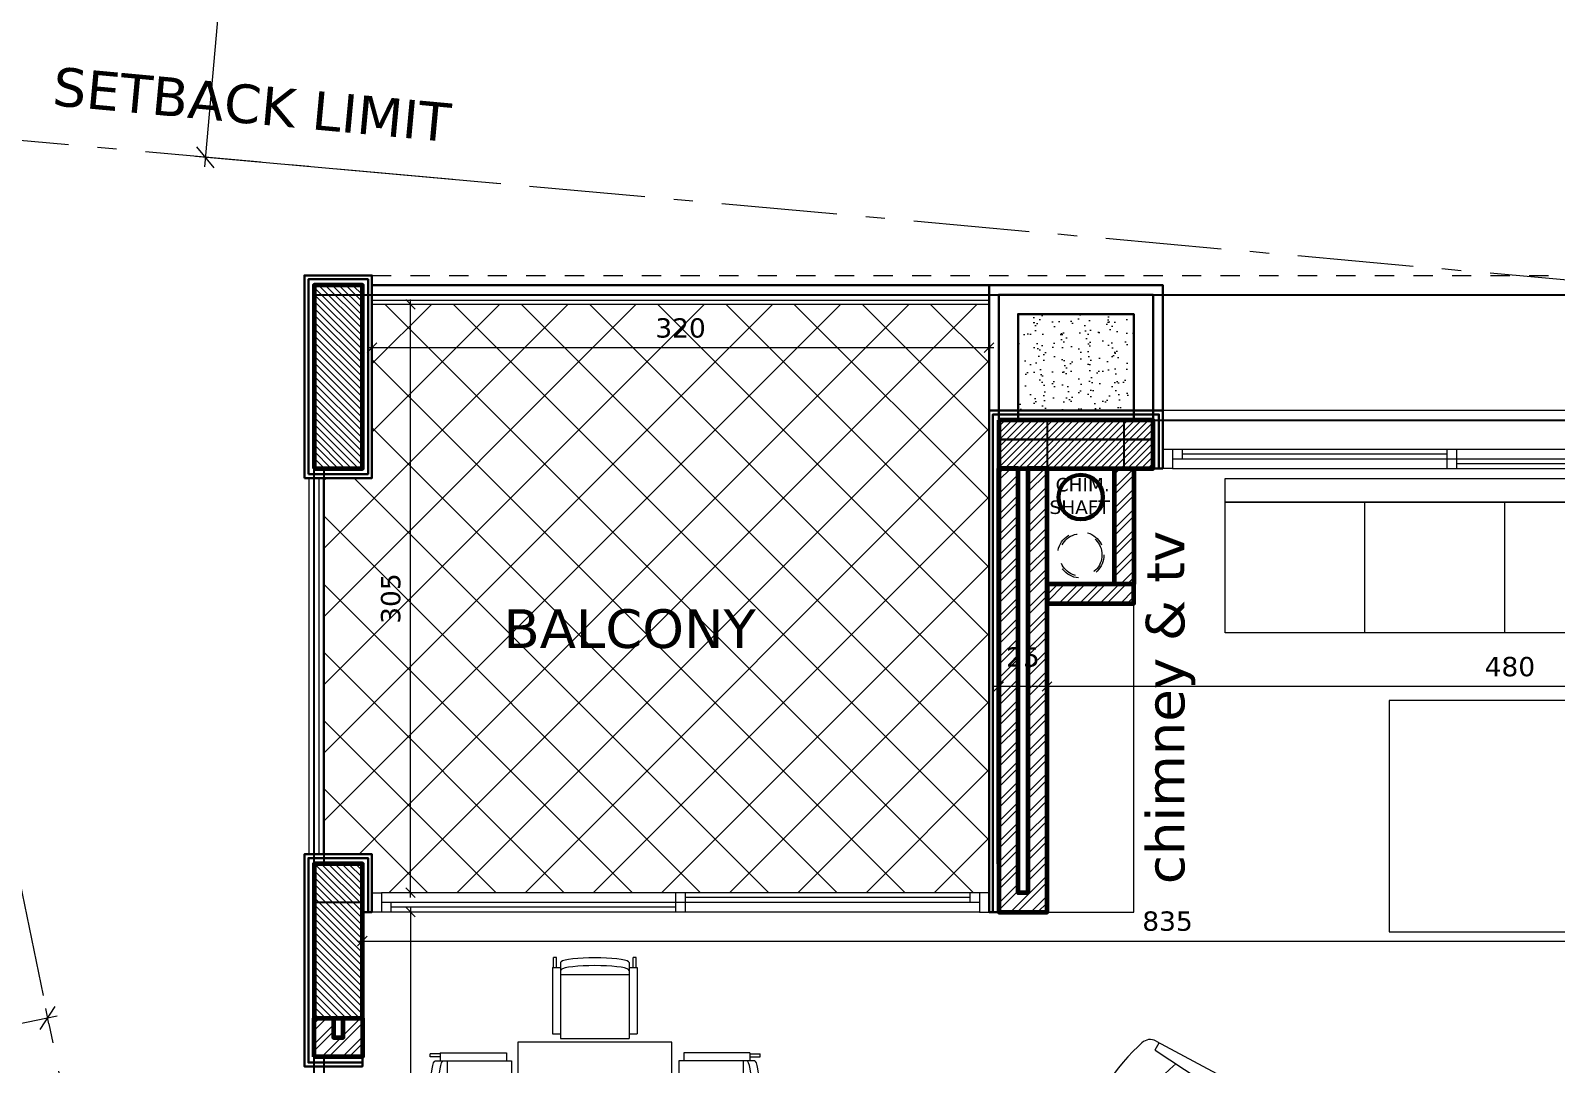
# Model space of a CAD drawing. Header units: inches. Extents: x -48 to 777, y -156 to 510.
# Drawn here: x 291.01 to 298.92, y 151.72 to 157.08 of the extents above; entities that cross this region are included whole.
import ezdxf

# ---------------------------------------------------------------- set-up
doc = ezdxf.new("R2010")
doc.units = ezdxf.units.IN
doc.header["$MEASUREMENT"] = 0
doc.set_wipeout_variables(frame=1)
doc.linetypes.add('ACAD_ISO10W100', pattern=[18, 12, -3, 0, -3])
doc.linetypes.add('HIDDEN', pattern=[0.375, 0.25, -0.125])
doc.layers.get('Defpoints').update_dxf_attribs({"lineweight": 5})
for name, color, linetype, lineweight in [('A-DIM', 9, 'Continuous', 5), ('A-FURN1', 211, 'Continuous', 15), ('A-HIDDEN', 254, 'HIDDEN', 5), ('A-LEVELS', 139, 'Continuous', 20), ('A-LIMIT LOT', 235, 'ACAD_ISO10W100', 20), ('A-PILLARS', 1, 'Continuous', 60), ('A-PROJECTION2', 5, 'Continuous', 20), ('A-TEXT', 50, 'Continuous', 15), ('A-WALLS', 7, 'Continuous', 60), ('A-WINDOWS', 4, 'Continuous', 20), ('C-METAL', 190, 'Continuous', 30), ('C-STONE', 42, 'Continuous', 30), ('C-WOOD', 28, 'Continuous', 30), ('D-GLASS', 171, 'Continuous', 20), ('D-STONE', 52, 'Continuous', 20), ('D-WOOD', 32, 'Continuous', 20), ('H-GRASS', 100, 'Continuous', 5), ('H-PILLARS', 61, 'Continuous', 5), ('H-TILING', 54, 'Continuous', 5), ('H-WALLS', 51, 'Continuous', 5), ('modificat', 127, 'Continuous', 15)]:
    doc.layers.add(name, color=color, linetype=linetype, lineweight=lineweight)
for name, color, linetype in [('pts pc', 7, 'Continuous'), ('str-columns', 3, 'Continuous'), ('str-first-slab', 5, 'Continuous'), ('str-second-slab', 5, 'Continuous'), ('str-sunken-slabs', 5, 'Continuous')]:
    doc.layers.add(name, color=color, linetype=linetype)
doc.styles.add('ROMAND', font='verdana.ttf')
doc.dimstyles.new('M-1.100', dxfattribs={"dimtxt": 0.2, "dimasz": 0.1, "dimexe": 0.05, "dimexo": 0.05, "dimgap": 0.1, "dimtad": 1, "dimlfac": 100, "dimrnd": 0.5, "dimzin": 9, "dimdsep": 46, "dimtxsty": 'ROMAND', "dimblk": 'OBLIQUE', "dimcen": 1, "dimdle": 0.05, "dimclrd": 256, "dimclre": 256, "dimclrt": 2, "dimadec": 0, "dimazin": 0, "dimtfac": 0.666667, "dimtmove": 2, "dimatfit": 3, "dimfxl": 0.04, "dimtolj": 1, "dimtzin": 5, "dimlwd": -1, "dimlwe": -1, "dimarcsym": 0})
doc.dimstyles.new('M-1.50', dxfattribs={"dimtxt": 0.1, "dimasz": 0.05, "dimexe": 0.025, "dimexo": 0.025, "dimgap": 0.05, "dimtad": 1, "dimlfac": 100, "dimrnd": 0.5, "dimzin": 9, "dimdsep": 46, "dimtxsty": 'ROMAND', "dimblk": 'OBLIQUE', "dimcen": 1, "dimdle": 0.025, "dimclrd": 256, "dimclre": 256, "dimclrt": 2, "dimadec": 0, "dimazin": 0, "dimtfac": 0.666667, "dimtmove": 2, "dimatfit": 3, "dimfxl": 0.04, "dimtolj": 1, "dimtzin": 5, "dimlwd": -1, "dimlwe": -1, "dimarcsym": 0})

# ---------------------------------------------------------------- blocks, each defined once
blk = doc.blocks.new('*U59')
for p, q in [((50, 100), (2950, 100)), ((100, 100), (100, 50)), ((1475, 0), (1475, 100)), ((1525, 0), (1525, 100)), ((50, 50), (2950, 50)), ((50, 0), (2950, 0)), ((100, 75), (1475, 75)), ((1525, 25), (2900, 25)), ((2900, 0), (2900, 50))]:
    blk.add_line(p, q)
for points in [[(0, 100), (50, 100), (50, 0), (0, 0)], [(3000, 100), (2950, 100), (2950, 0), (3000, 0)]]:
    blk.add_lwpolyline(points)
blk = doc.blocks.new('*U30')
for p, q in [((50, 100), (3150, 100)), ((100, 100), (100, 50)), ((1575, 0), (1575, 100)), ((1625, 0), (1625, 100)), ((50, 50), (3150, 50)), ((50, 0), (3150, 0)), ((100, 75), (1575, 75)), ((1625, 25), (3100, 25)), ((3100, 0), (3100, 50))]:
    blk.add_line(p, q)
for points in [[(0, 100), (50, 100), (50, 0), (0, 0)], [(3200, 100), (3150, 100), (3150, 0), (3200, 0)]]:
    blk.add_lwpolyline(points)
blk = doc.blocks.new('thnyfujgfdfd')
for p, q in [((620.6871, 375.6945), (620.6871, 375.7541)), ((620.6871, 375.7541), (620.7048, 375.7541)), ((620.7048, 375.6945), (620.7048, 375.7541)), ((620.7283, 375.723), (620.7314, 375.7279)), ((620.7283, 375.723), (620.7283, 375.2724)), ((620.7314, 375.7279), (620.7405, 375.7327)), ((620.7405, 375.7327), (620.7555, 375.7373)), ((620.7555, 375.7373), (620.7758, 375.7413)), ((620.7758, 375.7413), (620.8008, 375.7449)), ((620.8008, 375.7449), (620.8298, 375.7477)), ((620.8298, 375.7477), (620.8618, 375.7498)), ((620.8618, 375.7498), (620.896, 375.7511)), ((620.896, 375.7511), (620.9312, 375.7515)), ((620.9312, 375.7515), (620.9665, 375.7511)), ((620.9665, 375.7511), (621.0006, 375.7498)), ((621.0006, 375.7498), (621.0327, 375.7477)), ((621.0327, 375.7477), (621.0617, 375.7449)), ((621.0617, 375.7449), (621.0867, 375.7413)), ((621.0867, 375.7413), (621.107, 375.7373)), ((621.107, 375.7373), (621.1219, 375.7327)), ((621.1219, 375.7327), (621.1311, 375.7279)), ((621.1311, 375.7279), (621.1342, 375.723)), ((621.1342, 375.723), (621.1342, 375.2724)), ((621.1577, 375.6945), (621.1577, 375.7541)), ((621.1577, 375.7541), (621.1753, 375.7541)), ((621.1753, 375.6945), (621.1753, 375.7541)), ((620.6812, 375.6945), (620.6812, 375.3017)), ((620.7283, 375.6945), (620.6812, 375.6945)), ((620.7283, 375.6767), (620.7314, 375.6817)), ((621.1342, 375.6533), (620.7283, 375.6533)), ((620.7314, 375.6817), (620.7405, 375.6865)), ((620.7405, 375.6865), (620.7555, 375.691)), ((620.7555, 375.691), (620.7758, 375.6951)), ((620.7758, 375.6951), (620.8008, 375.6986)), ((620.8008, 375.6986), (620.8298, 375.7014)), ((620.8298, 375.7014), (620.8618, 375.7035)), ((620.8618, 375.7035), (620.896, 375.7048)), ((620.896, 375.7048), (620.9312, 375.7053)), ((620.9312, 375.7053), (620.9665, 375.7048)), ((620.9665, 375.7048), (621.0006, 375.7035)), ((621.0006, 375.7035), (621.0327, 375.7014)), ((621.0327, 375.7014), (621.0617, 375.6986)), ((621.0617, 375.6986), (621.0867, 375.6951)), ((621.0867, 375.6951), (621.107, 375.691)), ((621.107, 375.691), (621.1219, 375.6865)), ((621.1219, 375.6865), (621.1311, 375.6817)), ((621.1311, 375.6817), (621.1342, 375.6767)), ((621.1812, 375.6945), (621.1342, 375.6945)), ((621.1812, 375.6945), (621.1812, 375.3017)), ((620.7283, 375.3017), (620.6812, 375.3017)), ((621.1342, 375.2724), (620.7283, 375.2724)), ((621.1812, 375.3017), (621.1342, 375.3017))]:
    blk.add_line(p, q)
blk = doc.blocks.new('dining 2')
at = {"layer": 'A-FURN1'}
for p, q in [((548.7517, 324.7924), (548.7517, 323.9924)), ((549.3017, 324.7924), (549.3017, 323.9924)), ((549.8517, 324.7913), (549.8517, 323.9913))]:
    blk.add_line(p, q, dxfattribs=at)
blk.add_lwpolyline([(548.2017, 323.9924), (550.4017, 323.9924), (550.4017, 324.7924), (548.2017, 324.7924)], close=True, dxfattribs=at)
at = {"layer": 'A-FURN1', "extrusion": (0, 0, -1)}
for p, xscale, yscale, zscale, rotation in [((-5.1619, -3.537), -0.875000000495533, 0.875000000495533, 0.875000000495533, 7.09352576677702e-10), ((-1092.3415, -3.537), 0.875000000495533, 0.875000000495533, 0.875000000495533, 7.093909161536228e-10), ((-6.2619, -3.537), -0.875000000495533, 0.875000000495533, 0.875000000495533, 7.09352576677702e-10), ((-876.5151, -218.9224), -0.8750000004955332, 0.8750000004955332, 0.8750000004955332, 270.0000000007093), ((-222.0563, -218.9224), 0.8750000004955332, 0.8750000004955332, 0.8750000004955332, 90.00000000070933), ((-5.1619, 652.3218), 0.875000000495533, 0.875000000495533, 0.875000000495533, 180.0000000007093), ((-1092.3415, 652.3218), -0.875000000495533, 0.875000000495533, 0.875000000495533, 180.0000000007092), ((-6.2619, 652.3218), 0.875000000495533, 0.875000000495533, 0.875000000495533, 180.0000000007093), ((-6.8119, 652.3206), 0.875000000495533, 0.875000000495533, 0.875000000495533, 180.0000000007093)]:
    blk.add_blockref('thnyfujgfdfd', p, dxfattribs=dict(at, xscale=xscale, yscale=yscale, zscale=zscale, rotation=rotation))
at = {"layer": 'A-FURN1', "extrusion": (0, 0, -1), "xscale": -0.875000000495533, "yscale": 0.875000000495533, "zscale": 0.875000000495533}
blk.add_blockref('thnyfujgfdfd', (-6.8119, -3.5381), dxfattribs=at)
blk = doc.blocks.new('dgfhfjftdr')
for p, q in [((626.4171, 371.6775), (625.8677, 371.7032)), ((625.8405, 371.6693), (625.8404, 371.6414)), ((626.394, 371.6295), (625.8675, 371.6074)), ((626.3957, 371.6312), (626.3958, 371.6784)), ((626.4903, 371.5975), (626.4818, 371.6265)), ((626.3923, 370.9093), (625.8658, 370.9339)), ((626.3939, 370.9075), (626.3938, 370.8584)), ((626.4887, 370.9407), (626.48, 370.9118)), ((625.8385, 370.8722), (625.8386, 370.9)), ((626.4151, 370.8612), (625.8656, 370.8381))]:
    blk.add_line(p, q)
at = {"extrusion": (0, 0, -1)}
for centre, major_axis, start_param, end_param in [((625.8668, 371.676), (0.0192, 0.0192), 3.676099, 5.532161), ((625.841, 371.5474), (0.0926, 0.0926), 3.923254, 5.487744), ((625.8667, 371.6345), (0.0192, 0.0192), 2.326718, 4.18278), ((625.2447, 371.272), (0.754, 0.754), 0.449496, 1.125822), ((626.3939, 371.6312), (0.00125, 0.00125), 0.787847, 2.314305), ((626.4138, 371.6066), (0.0501, 0.0501), -0.738611, 0.501265), ((627.1695, 371.2675), (1.0507, 1.0507), 3.74268, 4.116199), ((625.3074, 371.272), (0.8675, 0.8675), 0.516881, 1.058813), ((625.8397, 370.994), (0.0926, 0.0926), 2.371136, 3.935625), ((625.8649, 370.9068), (0.0192, 0.0192), 3.676099, 5.532161), ((626.3922, 370.9075), (0.00125, 0.00125), -0.738611, 0.787847), ((626.4121, 370.932), (0.0501, 0.0501), 1.074429, 2.314305), ((625.8648, 370.8653), (0.0192, 0.0192), 2.326718, 4.18278)]:
    blk.add_ellipse(centre, major_axis=major_axis, ratio=1, start_param=start_param, end_param=end_param, dxfattribs=at)
blk = doc.blocks.new('living 2')
at = {"layer": 'A-FURN1'}
for p, q in [((540.4168, 329.1662), (540.4168, 329.8439)), ((541.1418, 329.1662), (541.1418, 329.8439)), ((541.8668, 329.1662), (541.8668, 329.8439))]:
    blk.add_line(p, q, dxfattribs=at)
at = {"layer": 'A-FURN1', "extrusion": (0, 0, -1)}
for points in [[(-539.6918, 329.9662), (-543.3918, 329.9662, 0.414214), (-543.4418, 329.9162), (-543.4418, 327.3662, 0.414214), (-543.3918, 327.3162), (-543.3195, 327.3162), (-543.3195, 329.7939, -0.414214), (-543.2695, 329.8439), (-539.6918, 329.8439), (-539.6918, 329.8439), (-539.6918, 329.8439)], [(-542.5918, 329.8439), (-543.2695, 329.8439, 0.414214), (-543.3195, 329.7939), (-543.3195, 329.1162), (-542.6418, 329.1162, -0.414214), (-542.5918, 329.1662)]]:
    blk.add_lwpolyline(points, format="xyb", close=True, dxfattribs=at)
for points in [[(-539.6918, 329.8439), (-542.5918, 329.8439), (-542.5918, 329.1662), (-539.6918, 329.1662)], [(-543.3195, 329.1162), (-543.3195, 328.5162), (-542.6418, 328.5162), (-542.6418, 329.1162)], [(-543.3195, 328.5162), (-543.3195, 327.9162), (-542.6418, 327.9162), (-542.6418, 328.5162)], [(-543.3195, 327.9162), (-543.3195, 327.3162), (-542.6418, 327.3162), (-542.6418, 327.9162)], [(-543.3195, 327.9162), (-543.3195, 327.9162), (-542.6418, 327.9162), (-542.6418, 327.9162)]]:
    blk.add_lwpolyline(points, close=True, dxfattribs=at)
at = {"layer": 'A-FURN1'}
blk.add_lwpolyline([(540.5418, 327.6162), (541.7418, 327.6162), (541.7418, 328.8162), (540.5418, 328.8162)], close=True, dxfattribs=at)
blk = doc.blocks.new('_Oblique')
at = {"color": 0, "linetype": 'ByBlock', "lineweight": -2}
blk.add_line((-0.5, -0.5), (0.5, 0.5), dxfattribs=at)
blk = doc.blocks.new('*D83')
at = {"layer": 'A-DIM', "transparency": 16777216}
for p, q in [((292.7018, 152.3584), (301.1018, 152.3584)), ((292.7268, 152.3334), (292.7268, 152.3334))]:
    blk.add_line(p, q, dxfattribs=at)
at = {"layer": 'Defpoints', "color": 0, "transparency": 16777216}
for p in [(292.7268, 152.3584), (301.0768, 152.3584), (301.0768, 152.3584)]:
    blk.add_point(p, dxfattribs=at)
at = {"layer": 'A-DIM', "transparency": 16777216, "xscale": 0.05, "yscale": 0.05, "zscale": 0.05, "rotation": 180}
blk.add_blockref('_Oblique', (292.7268, 152.3584), dxfattribs=at)
at = {"layer": 'A-DIM', "transparency": 16777216, "xscale": 0.05, "yscale": 0.05, "zscale": 0.05}
blk.add_blockref('_Oblique', (301.0768, 152.3584), dxfattribs=at)
at = {"layer": 'A-DIM', "color": 2, "transparency": 16777216, "insert": (296.9018, 152.4607), "char_height": 0.1, "attachment_point": 5, "style": 'ROMAND'}
blk.add_mtext('\\A1;835', dxfattribs=at)
blk = doc.blocks.new('*D84')
at = {"layer": 'A-DIM', "transparency": 16777216}
blk.add_line((292.9765, 152.5334), (292.9765, 148.8335), dxfattribs=at)
at = {"layer": 'Defpoints', "color": 0, "transparency": 16777216}
for p in [(292.9765, 152.5084), (292.9765, 148.8585), (292.9765, 148.8585)]:
    blk.add_point(p, dxfattribs=at)
at = {"layer": 'A-DIM', "transparency": 16777216, "xscale": 0.05, "yscale": 0.05, "zscale": 0.05}
for p, rotation in [((292.9765, 152.5084), 90), ((292.9765, 148.8585), 270)]:
    blk.add_blockref('_Oblique', p, dxfattribs=dict(at, rotation=rotation))
at = {"layer": 'A-DIM', "color": 2, "transparency": 16777216, "insert": (292.8745, 150.6835), "char_height": 0.1, "attachment_point": 5, "rotation": 90, "style": 'ROMAND'}
blk.add_mtext('\\A1;365', dxfattribs=at)
blk = doc.blocks.new('*D120')
at = {"layer": 'A-DIM', "transparency": 16777216}
blk.add_line((292.9765, 152.5834), (292.9765, 155.6834), dxfattribs=at)
at = {"layer": 'Defpoints', "color": 0, "transparency": 16777216}
for p in [(292.9765, 155.6584), (292.9765, 155.6584), (292.9765, 152.6084)]:
    blk.add_point(p, dxfattribs=at)
at = {"layer": 'A-DIM', "transparency": 16777216, "xscale": 0.05, "yscale": 0.05, "zscale": 0.05}
for p, rotation in [((292.9765, 155.6584), 90), ((292.9765, 152.6084), 270)]:
    blk.add_blockref('_Oblique', p, dxfattribs=dict(at, rotation=rotation))
at = {"layer": 'A-DIM', "color": 2, "transparency": 16777216, "insert": (292.8745, 154.1334), "char_height": 0.1, "attachment_point": 5, "rotation": 90, "style": 'ROMAND'}
blk.add_mtext('\\A1;305', dxfattribs=at)
blk = doc.blocks.new('*D121')
at = {"layer": 'A-DIM', "transparency": 16777216}
for p, q in [((296.0016, 155.4334), (292.7518, 155.4334)), ((295.9766, 155.4084), (295.9766, 155.4084))]:
    blk.add_line(p, q, dxfattribs=at)
at = {"layer": 'Defpoints', "color": 0, "transparency": 16777216}
for p in [(292.7768, 155.4334), (292.7768, 155.4334), (295.9766, 155.4334)]:
    blk.add_point(p, dxfattribs=at)
at = {"layer": 'A-DIM', "transparency": 16777216, "xscale": 0.05, "yscale": 0.05, "zscale": 0.05, "rotation": 180}
blk.add_blockref('_Oblique', (292.7768, 155.4334), dxfattribs=at)
at = {"layer": 'A-DIM', "transparency": 16777216, "xscale": 0.05, "yscale": 0.05, "zscale": 0.05}
blk.add_blockref('_Oblique', (295.9766, 155.4334), dxfattribs=at)
at = {"layer": 'A-DIM', "color": 2, "transparency": 16777216, "insert": (294.3767, 155.5355), "char_height": 0.1, "attachment_point": 5, "style": 'ROMAND'}
blk.add_mtext('\\A1;320', dxfattribs=at)
blk = doc.blocks.new('*D250')
at = {"layer": 'A-DIM', "transparency": 16777216}
for p, q in [((301.1018, 153.6777), (296.2518, 153.6777)), ((296.2768, 153.4151), (296.2768, 153.7027)), ((301.0768, 153.605), (301.0768, 153.7027))]:
    blk.add_line(p, q, dxfattribs=at)
at = {"layer": 'Defpoints', "color": 0, "transparency": 16777216}
for p in [(296.2768, 153.6777), (301.0768, 153.58), (296.2768, 153.3901)]:
    blk.add_point(p, dxfattribs=at)
at = {"layer": 'A-DIM', "transparency": 16777216, "xscale": 0.05, "yscale": 0.05, "zscale": 0.05, "rotation": 180}
blk.add_blockref('_Oblique', (296.2768, 153.6777), dxfattribs=at)
at = {"layer": 'A-DIM', "transparency": 16777216, "xscale": 0.05, "yscale": 0.05, "zscale": 0.05}
blk.add_blockref('_Oblique', (301.0768, 153.6777), dxfattribs=at)
at = {"layer": 'A-DIM', "color": 2, "transparency": 16777216, "insert": (298.6768, 153.78), "char_height": 0.1, "attachment_point": 5, "style": 'ROMAND'}
blk.add_mtext('\\A1;480', dxfattribs=at)
blk = doc.blocks.new('*D251')
at = {"layer": 'A-DIM', "transparency": 16777216}
for p, q in [((296.3018, 153.6777), (296.0018, 153.6777)), ((296.0268, 153.4522), (296.0268, 153.7027)), ((296.2768, 153.4151), (296.2768, 153.7027))]:
    blk.add_line(p, q, dxfattribs=at)
at = {"layer": 'Defpoints', "color": 0, "transparency": 16777216}
for p in [(296.0268, 153.6777), (296.0268, 153.4272), (296.2768, 153.3901)]:
    blk.add_point(p, dxfattribs=at)
at = {"layer": 'A-DIM', "transparency": 16777216, "xscale": 0.05, "yscale": 0.05, "zscale": 0.05, "rotation": 180}
blk.add_blockref('_Oblique', (296.0268, 153.6777), dxfattribs=at)
at = {"layer": 'A-DIM', "transparency": 16777216, "xscale": 0.05, "yscale": 0.05, "zscale": 0.05}
blk.add_blockref('_Oblique', (296.2768, 153.6777), dxfattribs=at)
at = {"layer": 'A-DIM', "color": 2, "transparency": 16777216, "insert": (296.1518, 153.8298), "char_height": 0.1, "attachment_point": 5, "style": 'ROMAND'}
blk.add_mtext('\\A1;25', dxfattribs=at)
blk = doc.blocks.new('*D973')
at = {"layer": 'A-DIM', "transparency": 16777216}
for p, q in [((-315991.3029, -27905.1388), (-315994.339, -27905.7651)), ((-315991.3456, -27905.1795), (-315991.362, -27905.0999)), ((-315994.2837, -27905.7856), (-315994.3001, -27905.706))]:
    blk.add_line(p, q, dxfattribs=at)
at = {"layer": 'Defpoints', "color": 0, "transparency": 16777216}
for p in [(-315991.3355, -27905.2285), (-315994.29, -27905.755), (-315994.2736, -27905.8346)]:
    blk.add_point(p, dxfattribs=at)
at = {"layer": 'A-DIM', "transparency": 16777216, "xscale": 0.1, "yscale": 0.1, "zscale": 0.1}
for p, rotation in [((-315991.3519, -27905.1489), 11.65575850896597), ((-315994.29, -27905.755), 191.655758508966)]:
    blk.add_blockref('_Oblique', p, dxfattribs=dict(at, rotation=rotation))
at = {"layer": 'A-DIM', "color": 2, "transparency": 16777216, "insert": (-315992.8622, -27905.252), "char_height": 0.2, "attachment_point": 5, "rotation": 11.65576, "style": 'ROMAND'}
blk.add_mtext('\\A1;300', dxfattribs=at)
blk = doc.blocks.new('*D971')
at = {"layer": 'A-DIM', "transparency": 16777216}
for p, q in [((-315989.6318, -27890.6861), (-315990.5396, -27900.7369)), ((-315988.1264, -27890.8723), (-315989.6861, -27890.7314)), ((-315989.0252, -27900.8235), (-315990.5849, -27900.6826))]:
    blk.add_line(p, q, dxfattribs=at)
at = {"layer": 'Defpoints', "color": 0, "transparency": 16777216}
for p in [(-315988.0766, -27890.8768), (-315990.5351, -27900.6871), (-315988.9754, -27900.828)]:
    blk.add_point(p, dxfattribs=at)
at = {"layer": 'A-DIM', "transparency": 16777216, "xscale": 0.1, "yscale": 0.1, "zscale": 0.1}
for p, rotation in [((-315989.6363, -27890.7359), 84.83901183361434), ((-315990.5351, -27900.6871), 264.8390118336143)]:
    blk.add_blockref('_Oblique', p, dxfattribs=dict(at, rotation=rotation))
at = {"layer": 'A-DIM', "color": 2, "transparency": 16777216, "insert": (-315990.2226, -27894.7993), "char_height": 0.2, "attachment_point": 5, "rotation": 84.83901, "style": 'ROMAND'}
blk.add_mtext('\\A1;1000', dxfattribs=at)
blk = doc.blocks.new('LOT 688  TOPOGRAPHIC PLAN')
at = {"layer": 'A-LEVELS', "linetype": 'Continuous'}
blk.add_lwpolyline([(-315995.84485, -27904.75064), (-315994.99361, -27904.47902), (-315994.12769, -27904.27126), (-315993.24815, -27904.1172), (-315992.36321, -27903.98227), (-315991.49931, -27903.77041), (-315989.82419, -27903.14766), (-315988.13907, -27902.56039), (-315986.49852, -27901.84927), (-315986.07793, -27901.70635), (-315985.64327, -27901.60757), (-315984.76299, -27901.44127), (-315983.03305, -27901.03153), (-315982.17605, -27900.81323), (-315981.3012, -27900.63057), (-315980.3909, -27900.51656), (-315979.95952, -27900.41536), (-315979.77651, -27900.30285), (-315979.61232, -27900.14969), (-315978.96618, -27899.39156)], dxfattribs=at)
at = {"linetype": 'Continuous'}
blk.add_wipeout([(-315996.80172, -27893.57917), (-315969.32038, -27896.23659), (-315969.32038, -27930.53073), (-315964.08799, -27936.87852), (-315964.6636, -27941.43051), (-315970.22923, -27937.16678), (-315985.1164, -27950.2257)], dxfattribs=at).dxf.layer = 'A-LIMIT LOT'
at = {"layer": 'A-HIDDEN', "linetype": 'ACAD_ISO10W100', "ltscale": 0.05}
blk.add_lwpolyline([(-315992.30527, -27900.52725), (-315983.21966, -27944.57125), (-315970.69258, -27933.58259), (-315972.32038, -27931.60779), (-315972.32038, -27902.3323)], close=True, dxfattribs=at)
at = {"layer": 'A-TEXT', "insert": (-315991.31398, -27900.21764), "char_height": 0.2, "width": 71.8076328, "attachment_point": 1, "rotation": 354.696245, "style": 'ROMAND'}
blk.add_mtext('SETBACK LIMIT', dxfattribs=at)
at = {"layer": 'A-DIM'}
dim = blk.add_linear_dim(base=(-315990.53506, -27900.68714), p1=(-315988.07657, -27890.87682), p2=(-315988.97537, -27900.82801), angle=264.839012, text='1000', dimstyle='M-1.100', dxfattribs=at)
dim.commit()
dim.dimension.update_dxf_attribs({"geometry": '*D971', "text_midpoint": (-315990.22258, -27894.79934), "dimtype": 129})
dim = blk.add_aligned_dim(p1=(-315991.33548, -27905.22847), p2=(-315994.27362, -27905.83456), distance=-0.08127, dimstyle='M-1.100', dxfattribs=at)
dim.commit()
dim.dimension.update_dxf_attribs({"geometry": '*D973', "text_midpoint": (-315992.86222, -27905.25196)})

msp = doc.modelspace()

# ---------------------------------------------------------------- block references
at = {"layer": 'pts pc'}
msp.add_blockref('LOT 688  TOPOGRAPHIC PLAN', (316282.44716, 28057.10823), dxfattribs=at)

# ---------------------------------------------------------------- next in the draw order: hatches: boundary and pattern name
at = {"layer": 'H-GRASS'}
h = msp.add_hatch(dxfattribs=at)
h.set_pattern_fill('AR-SAND', color=256, scale=0.05, angle=270)
h.set_pattern_definition([(307.5, (-251.99195, -175.21088), (0.096341188, 0.003149668), [0, -0.076, 0, -0.085, 0, -0.08125]), (277.5, (-251.99195, -175.21088), (0.141107303, -0.088488835), [0, -0.041, 0, -0.0685, 0, -0.02625]), (237.5, (-251.99195, -175.14938), (0.000282953, -0.155707093), [0, -0.025, 0, -0.09, 0, -0.1175]), (227.5, (-251.99195, -175.14938), (0.043883778, -0.15030633), [0, -0.0125, 0, -0.059, 0, -0.0675])])
h.paths.add_polyline_path([(296.72658, 155.60845), (296.12658, 155.60845), (296.12658, 155.10845), (296.72658, 155.10845)])
at = {"layer": 'H-PILLARS'}
h = msp.add_hatch(dxfattribs=at)
h.set_pattern_fill('ANSI31', color=256, scale=0.2, angle=90)
h.set_pattern_definition([(135, (616.254514, -386.210083), (-0.0176776695, -0.0176776695), [])])
h.paths.add_polyline_path([(292.47678, 154.80845), (292.72678, 154.80845), (292.72678, 155.75845), (292.47678, 155.75845)])
h = msp.add_hatch(dxfattribs=at)
h.set_pattern_fill('ANSI31', color=256, scale=0.2)
h.set_pattern_definition([(45, (-245.541753, -168.719428), (-0.0176776695, 0.0176776695), [])])
h.paths.add_polyline_path([(296.02678, 155.05831), (296.02678, 154.80831), (296.82678, 154.80831), (296.82678, 155.05831)])
h = msp.add_hatch(dxfattribs=at)
h.set_pattern_fill('ANSI31', color=256, scale=0.2, angle=90)
h.set_pattern_definition([(135, (616.254514, -389.160084), (-0.0176776695, -0.0176776695), [])])
h.paths.add_polyline_path([(292.47678, 151.95845), (292.72678, 151.95845), (292.72678, 152.75845), (292.47678, 152.75845)])
at = {"layer": 'H-TILING'}
h = msp.add_hatch(dxfattribs=at)
h.set_pattern_fill('ANSI37', color=256, scale=2)
h.set_pattern_definition([(45, (-242.49175, -175.21088), (-0.1767767, 0.1767767), []), (135, (-242.49175, -175.21088), (-0.1767767, -0.1767767), [])])
h.paths.add_polyline_path([(292.77678, 155.65845), (292.77678, 154.75845), (292.52678, 154.75845), (292.52678, 152.80845), (292.77678, 152.80845), (292.77678, 152.60845), (292.83895, 152.60845), (295.92658, 152.60845), (295.97658, 152.60845), (295.97658, 155.10831), (295.97656, 155.65845)])
at = {"layer": 'H-WALLS'}
h = msp.add_hatch(dxfattribs=at)
h.set_pattern_fill('ANSI32', color=256, scale=0.2)
h.set_pattern_definition([(45, (-242.49175, -175.21088), (-0.053033009, 0.053033009), []), (45, (-242.4564, -175.21088), (-0.053033009, 0.053033009), [])])
h.paths.add_polyline_path([(296.02678, 154.80831), (296.02678, 152.50845), (296.27678, 152.50845), (296.27678, 154.80831), (296.17678, 154.80845), (296.17678, 152.60845), (296.12678, 152.60845), (296.12678, 154.80831)])
h = msp.add_hatch(dxfattribs=at)
h.set_pattern_fill('ANSI32', color=256, scale=0.2)
h.set_pattern_definition([(45, (-337.99175, -169.56103), (-0.0530330086, 0.0530330086), []), (45, (-337.9564, -169.56103), (-0.0530330086, 0.0530330086), [])])
h.paths.add_polyline_path([(296.62678, 154.80831), (296.72678, 154.80831), (296.72678, 154.2083), (296.62678, 154.2083)])
h = msp.add_hatch(dxfattribs=at)
h.set_pattern_fill('ANSI32', color=256, scale=0.2)
h.set_pattern_definition([(45, (-337.89175, -169.56103), (-0.0530330086, 0.0530330086), []), (45, (-337.8564, -169.56103), (-0.0530330086, 0.0530330086), [])])
h.paths.add_polyline_path([(296.27678, 154.2083), (296.27678, 154.1083), (296.72678, 154.1083), (296.72678, 154.2083)])
h = msp.add_hatch(dxfattribs=at)
h.set_pattern_fill('ANSI32', color=256, scale=0.2)
h.set_pattern_definition([(45, (-242.34175, -175.21088), (-0.053033009, 0.053033009), []), (45, (-242.3064, -175.21088), (-0.053033009, 0.053033009), [])])
h.paths.add_polyline_path([(292.47678, 151.75845), (292.47678, 151.95845), (292.57678, 151.95845), (292.57678, 151.85845), (292.62678, 151.85845), (292.62678, 151.95845), (292.72678, 151.95845), (292.72678, 151.75845)])

# ---------------------------------------------------------------- next in the draw order: linework, layer by layer
at = {"layer": 'A-HIDDEN', "linetype": 'HIDDEN', "ltscale": 0.3}
msp.add_lwpolyline([(292.77678, 155.80845), (310.12678, 155.80845), (310.12678, 155.75845)], dxfattribs=at)
for radius in [0.12, 0.11]:
    msp.add_circle((296.45178, 154.35979), radius, dxfattribs=at)
at = {"layer": 'A-PILLARS'}
for points in [[(292.47678, 154.80845), (292.72678, 154.80845), (292.72678, 155.75845), (292.47678, 155.75845)], [(296.02678, 155.05831), (296.02678, 154.80831), (296.82678, 154.80831), (296.82678, 155.05831)], [(292.47678, 151.95845), (292.72678, 151.95845), (292.72678, 152.75845), (292.47678, 152.75845)]]:
    msp.add_lwpolyline(points, close=True, dxfattribs=at)
at = {"layer": 'A-PROJECTION2'}
msp.add_lwpolyline([(296.27678, 154.2083), (296.62678, 154.2083), (296.62678, 154.80831), (296.27678, 154.80831)], close=True, dxfattribs=at)
at = {"layer": 'A-WALLS'}
msp.add_line((296.02678, 152.75845), (296.02678, 154.80845), dxfattribs=at)
for points in [[(296.02678, 154.80831), (296.02678, 152.50845), (296.27678, 152.50845), (296.27678, 154.80831), (296.17678, 154.80845), (296.17678, 152.60845), (296.12678, 152.60845), (296.12678, 154.80831)], [(296.62678, 154.80831), (296.72678, 154.80831), (296.72678, 154.2083), (296.62678, 154.2083)], [(296.27678, 154.2083), (296.27678, 154.1083), (296.72678, 154.1083), (296.72678, 154.2083)]]:
    msp.add_lwpolyline(points, close=True, dxfattribs=at)
at = {"layer": 'A-WALLS', "linetype": 'Continuous'}
msp.add_lwpolyline([(292.47678, 151.75845), (292.47678, 151.95845), (292.57678, 151.95845), (292.57678, 151.85845), (292.62678, 151.85845), (292.62678, 151.95845), (292.72678, 151.95845), (292.72678, 151.75845)], close=True, dxfattribs=at)
at = {"layer": 'C-METAL'}
for radius in [0.12, 0.11]:
    msp.add_circle((296.45178, 154.65979), radius, dxfattribs=at)
at = {"layer": 'C-STONE'}
for points in [[(292.42678, 154.75845), (292.77678, 154.75845), (292.77678, 155.80845), (292.42678, 155.80845)], [(292.44678, 154.77845), (292.75678, 154.77845), (292.75678, 155.78845), (292.44678, 155.78845)]]:
    msp.add_lwpolyline(points, close=True, dxfattribs=at)
at = {"layer": 'C-STONE', "linetype": 'Continuous'}
for points in [[(296.82658, 155.70845), (296.02658, 155.70845), (296.02678, 154.95831), (296.82678, 154.95831)], [(296.72658, 155.60845), (296.12658, 155.60845), (296.12658, 155.05831), (296.72658, 155.05831)]]:
    msp.add_lwpolyline(points, close=True, dxfattribs=at)
at = {"layer": 'C-STONE'}
for points in [[(296.02678, 152.50845), (295.97658, 152.50845), (295.97658, 155.10831), (296.87678, 155.10831), (296.87678, 154.80831), (296.82678, 154.80831)], [(295.99658, 152.50845), (295.99658, 155.08831), (296.85678, 155.08831), (296.85678, 154.80831)], [(292.72678, 152.50845), (292.77678, 152.50845), (292.77678, 152.80845), (292.42678, 152.80845), (292.42678, 151.70845), (292.72678, 151.70845), (292.72678, 151.75845)], [(292.75678, 152.50845), (292.75678, 152.78845), (292.44678, 152.78845), (292.44678, 151.72845), (292.72678, 151.72845)]]:
    msp.add_lwpolyline(points, dxfattribs=at)
at = {"layer": 'C-WOOD'}
msp.add_line((292.52678, 152.80845), (292.52678, 154.75845), dxfattribs=at)
for points in [[(295.97658, 155.75845), (292.77678, 155.75845)], [(295.97658, 155.10845), (295.97658, 155.75845), (296.87658, 155.75845), (296.87658, 155.10845)], [(296.12658, 155.10845), (296.12658, 155.60845), (296.72658, 155.60845), (296.72658, 155.10845)]]:
    msp.add_lwpolyline(points, dxfattribs=at)
at = {"layer": 'D-GLASS'}
for points in [[(295.97658, 155.67845), (292.77678, 155.67845)], [(295.97656, 155.65845), (292.77678, 155.65845)]]:
    msp.add_lwpolyline(points, dxfattribs=at)
at = {"layer": 'D-STONE', "linetype": 'Continuous'}
msp.add_line((299.87678, 155.10845), (296.87678, 155.10845), dxfattribs=at)
at = {"layer": 'D-WOOD'}
msp.add_lwpolyline([(292.45178, 154.75845), (292.50178, 154.75845), (292.50178, 152.80845), (292.45178, 152.80845)], close=True, dxfattribs=at)
at = {"layer": 'modificat'}
msp.add_lwpolyline([(296.27678, 152.50845), (296.72678, 152.50845), (296.72678, 154.80831), (296.27678, 154.80831)], close=True, dxfattribs=at)
at = {"layer": 'str-columns'}
for points in [[(292.47678, 155.75845), (292.72678, 155.75845), (292.72678, 154.80845), (292.47678, 154.80845)], [(296.67678, 154.80831), (296.67678, 155.05831), (296.27678, 155.05831), (296.27678, 154.80831)], [(292.47678, 151.95845), (292.72678, 151.95845), (292.72678, 152.55845), (292.47678, 152.55845)]]:
    msp.add_lwpolyline(points, close=True, dxfattribs=at)
at = {"layer": 'str-first-slab'}
msp.add_lwpolyline([(295.77678, 129.60688), (295.77678, 141.97688), (292.97678, 141.97688), (292.97678, 148.30845), (292.47678, 148.30845), (292.47678, 155.70845), (296.82658, 155.70845), (296.82658, 155.05831), (299.92678, 155.05831), (299.92678, 155.05845), (300.37678, 155.05845), (300.37678, 155.05845), (301.97678, 155.05845), (301.97678, 155.05845), (302.42678, 155.05845), (302.42678, 155.05831), (305.52678, 155.05831)], dxfattribs=at)
at = {"layer": 'str-second-slab'}
msp.add_lwpolyline([(295.77678, 129.60688), (295.77678, 141.97688), (292.97678, 141.97688), (292.97678, 148.30845), (292.47678, 148.30845), (292.47678, 155.70845), (296.82658, 155.70845), (296.82658, 155.70845), (299.92678, 155.70845), (299.92678, 155.70845), (300.37678, 155.70845), (300.37678, 155.70845), (301.97678, 155.70845), (301.97678, 155.70845), (302.42678, 155.70845), (302.42678, 155.70845), (305.52678, 155.70845)], dxfattribs=at)
at = {"layer": 'str-sunken-slabs'}
for points in [[(292.47678, 154.80845), (292.52678, 154.80845), (292.52678, 152.75845), (292.47678, 152.75845)], [(292.47678, 151.75845), (292.52678, 151.75845), (292.52678, 149.30845), (292.47678, 149.30845)]]:
    msp.add_lwpolyline(points, dxfattribs=at)

# ---------------------------------------------------------------- next in the draw order: block references
at = {"layer": 'A-FURN1'}
msp.add_blockref('living 2', (-242.49175, -175.21088), dxfattribs=at)
at = {"layer": 'A-FURN1', "rotation": 90}
msp.add_blockref('dining 2', (618.3246, -398.56739), dxfattribs=at)
at = {"layer": 'A-FURN1', "extrusion": (0, 0, -1), "xscale": 0.9000000000000001, "yscale": 0.9000000000000001, "zscale": 0.9000000000000001, "rotation": 30.89013362444796}
msp.add_blockref('dgfhfjftdr', (-608.9128, -424.65915, -97), dxfattribs=at)
at = {"layer": 'A-WINDOWS', "xscale": 0.0009999999999906004, "yscale": 0.0009999999999906004, "zscale": 0.0009999999999906004}
msp.add_blockref('*U59', (296.87678, 154.80831), dxfattribs=at)
at = {"layer": 'A-WINDOWS', "xscale": -0.0009999999999906002, "yscale": 0.0009999999999906002, "zscale": 0.0009999999999906002, "rotation": 5.98879346114245e-08}
msp.add_blockref('*U30', (295.97658, 152.50845), dxfattribs=at)

# ---------------------------------------------------------------- next in the draw order: texts
at = {"layer": 'A-TEXT', "style": 'ROMAND'}
msp.add_text('BALCONY', height=0.2, dxfattribs=at).set_placement((293.45833, 153.87785))
at = {"layer": 'A-TEXT', "insert": (296.6023, 154.75892), "char_height": 0.07, "width": 0.5266314, "attachment_point": 3, "style": 'ROMAND'}
msp.add_mtext('CHIM.\\PSHAFT', dxfattribs=at)
at = {"layer": 'A-TEXT', "insert": (296.78921, 152.65314), "char_height": 0.2, "width": 2.4947222, "attachment_point": 1, "rotation": 90, "style": 'ROMAND'}
msp.add_mtext('chimney & tv', dxfattribs=at)

# ---------------------------------------------------------------- next in the draw order: dimensions: what is measured, and where the dimension line sits
at = {"layer": 'A-DIM'}
for base, p1, p2, picture, middle in [((292.97654, 155.65845), (292.97654, 152.60845), (292.97654, 155.65845), '*D120', (292.87446, 154.13345)), ((292.97654, 148.85845), (292.97654, 152.50845), (292.97654, 148.85845), '*D84', (292.87446, 150.68345))]:
    dim = msp.add_linear_dim(base=base, p1=p1, p2=p2, angle=90, dimstyle='M-1.50', dxfattribs=at)
    dim.commit()
    dim.dimension.update_dxf_attribs({"geometry": picture, "text_midpoint": middle})
for base, p1, p2, picture, middle in [((292.77678, 155.43345), (295.97656, 155.43345), (292.77678, 155.43345), '*D121', (294.37667, 155.53553)), ((296.02678, 153.67769), (296.27678, 153.39006), (296.02678, 153.42717), '*D251', (296.15178, 153.82978)), ((296.27678, 153.67769), (301.07678, 153.58001), (296.27678, 153.39006), '*D250', (298.67678, 153.77998)), ((301.07678, 152.35845), (292.72678, 152.35845), (301.07678, 152.35845), '*D83', (296.90178, 152.46073))]:
    dim = msp.add_linear_dim(base=base, p1=p1, p2=p2, dimstyle='M-1.50', dxfattribs=at)
    dim.commit()
    dim.dimension.update_dxf_attribs({"geometry": picture, "text_midpoint": middle})

doc.saveas('drawing.dxf')
